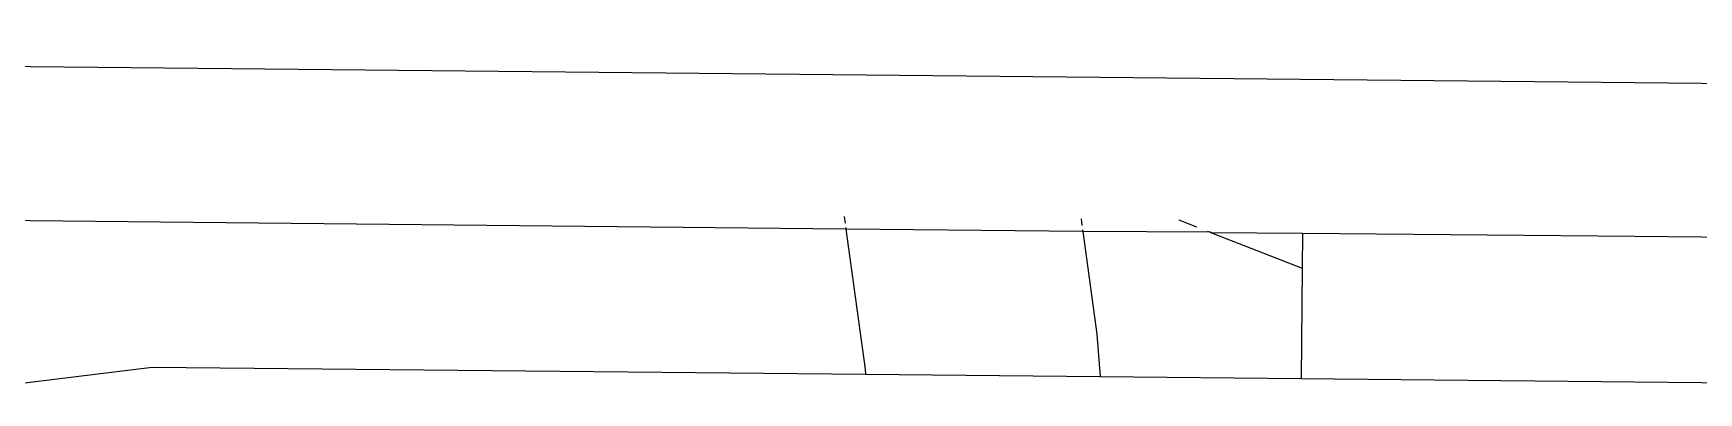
# Model space of a CAD drawing. Extents: x 3485972 to 3601240, y -625657 to -591207.
# Drawn here: x 3495573.7 to 3495638, y -608174.5 to -608160.6 of the extents above; entities that cross this region are included whole.
import ezdxf

# ---------------------------------------------------------------- set-up
doc = ezdxf.new("R2010")
doc.units = 0
doc.header["$LTSCALE"] = 6
doc.header["$MEASUREMENT"] = 0
doc.layers.add('medical equipment', color=171, linetype='CONTINUOUS', lineweight=25)

msp = doc.modelspace()

# ---------------------------------------------------------------- linework, layer by layer
at = {"layer": 'medical equipment'}
for p, q in [((3495726.904, -608163.437), (3495444.511, -608160.612)), ((3495605.067, -608168.168), (3495530.005, -608167.402)), ((3495605.001, -608167.687), (3495605.036, -608167.944)), ((3495605.059, -608168.105), (3495605.067, -608168.168)), ((3495605.067, -608168.168), (3495605.813, -608173.583)), ((3495614.219, -608168.259), (3495605.067, -608168.168)), ((3495614.153, -608167.778), (3495614.188, -608168.035)), ((3495614.21, -608168.197), (3495614.219, -608168.259)), ((3495614.219, -608168.259), (3495614.765, -608172.226)), ((3495619.159, -608168.293), (3495614.219, -608168.259)), ((3495617.94, -608167.816), (3495618.613, -608168.08)), ((3495619.035, -608168.245), (3495619.159, -608168.293)), ((3495619.159, -608168.293), (3495619.198, -608168.309)), ((3495619.198, -608168.309), (3495622.705, -608169.683)), ((3495622.718, -608168.344), (3495619.198, -608168.309)), ((3495622.718, -608168.344), (3495622.705, -608169.683)), ((3495635.557, -608168.458), (3495622.718, -608168.344)), ((3495655.8, -608168.675), (3495635.557, -608168.458)), ((3495622.705, -608169.683), (3495622.664, -608173.942)), ((3495614.765, -608172.226), (3495614.897, -608173.864)), ((3495570.296, -608174.485), (3495578.252, -608173.497)), ((3495578.252, -608173.497), (3495605.828, -608173.773)), ((3495605.813, -608173.583), (3495605.828, -608173.773)), ((3495605.828, -608173.773), (3495614.897, -608173.864)), ((3495614.897, -608173.864), (3495622.664, -608173.942)), ((3495622.664, -608173.942), (3495675.269, -608174.468))]:
    msp.add_line(p, q, dxfattribs=at)

doc.saveas('drawing.dxf')
